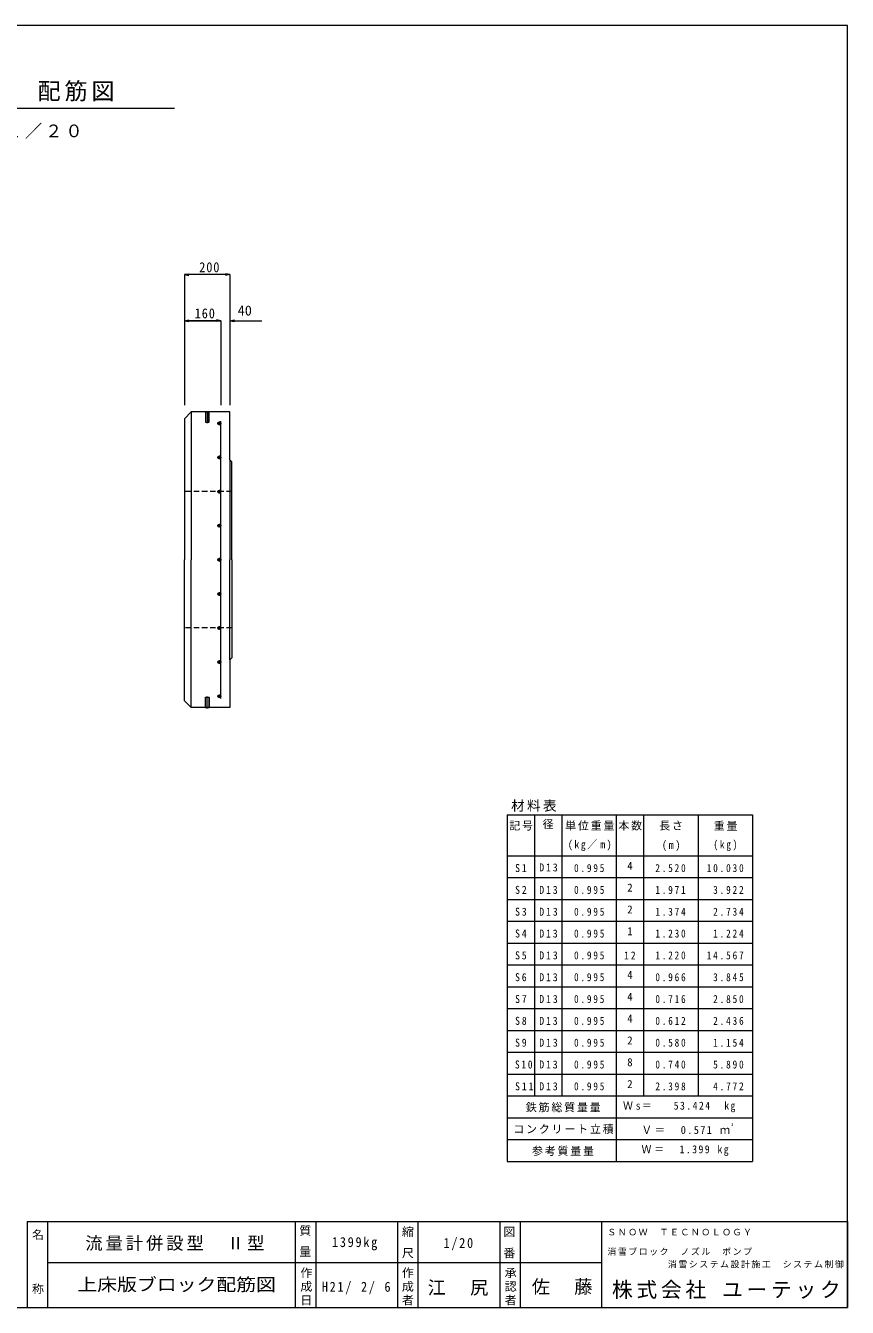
# Model space of a CAD drawing. Units: millimetres, scale not verified. Extents: x -3978 to 3978, y -2819 to 2819.
# Drawn here: x 362 to 3978, y -2819 to 2819 of the extents above; entities that cross this region are included whole.
import ezdxf
from ezdxf.enums import TextEntityAlignment as Align

# ---------------------------------------------------------------- set-up
doc = ezdxf.new("R2010")
doc.units = ezdxf.units.MM
doc.header["$LTSCALE"] = 20
doc.linetypes.add('CHAIN2', pattern=[12, 9, -1, 1, -1])
doc.linetypes.add('DASHED1', pattern=[1.8, 1.2, -0.6])
for name, color, linetype, lineweight in [('0-0_図面枠', 4, 'Continuous', 9), ('0-3_鉄筋', 7, 'Continuous', 9), ('0-6_鉄筋', 4, 'Continuous', 9), ('1-0', 7, 'Continuous', 9)]:
    doc.layers.add(name, color=color, linetype=linetype, lineweight=lineweight)
doc.styles.add('@ＭＳ ゴシック', font='')
doc.styles.add('ＭＳ ゴシック', font='')
doc.styles.get('@ＭＳ ゴシック').set_extended_font_data('@MS Gothic')
doc.styles.get('ＭＳ ゴシック').set_extended_font_data('MS Gothic')

msp = doc.modelspace()

# ---------------------------------------------------------------- linework, layer by layer
at = {"layer": '0-0_図面枠', "color": 3}
for p, q in [((1091, 1119.44), (1091, 469.44)), ((1261, 909.44), (1261, 469.44)), ((1270, 469.44), (1270, 900.44)), ((1091, -180.56), (1091, 469.44)), ((1261, 29.44), (1261, 469.44)), ((1270, 469.44), (1270, 38.44))]:
    msp.add_line(p, q, dxfattribs=at)
at = {"layer": '0-0_図面枠', "color": 7, "linetype": 'DASHED1'}
for p, q in [((1153, 1119.44), (1169, 1119.44)), ((1153, 1119.44), (1169, 1119.44)), ((1270, 769.44), (1061, 769.44)), ((1270, 169.44), (1061, 169.44)), ((1153, -180.56), (1169, -180.56)), ((1153, -180.56), (1169, -180.56))]:
    msp.add_line(p, q, dxfattribs=at)
at = {"layer": '0-0_図面枠'}
for p, q in [((1153, 1075.54), (1154.1, 1074.44)), ((1154.1, 1119.44), (1154.1, 1074.44)), ((1154.1, 1074.44), (1167.9, 1074.44)), ((1167.9, 1074.44), (1167.9, 1119.44)), ((1167.9, 1074.44), (1169, 1075.54)), ((1153, -136.66), (1154.1, -135.56)), ((1153, -180.56), (1153, -136.66)), ((1154.1, -135.56), (1167.9, -135.56)), ((1154.1, -180.56), (1154.1, -135.56)), ((1167.9, -135.56), (1169, -136.66)), ((1167.9, -135.56), (1167.9, -180.56)), ((1169, -136.66), (1169, -180.56)), ((1169, -180.56), (1153, -180.56))]:
    msp.add_line(p, q, dxfattribs=at)
at = {"layer": '0-0_図面枠', "linetype": 'CHAIN2'}
for p, q in [((1161, 1123.39), (1161, 1070.5)), ((1161, -184.5), (1161, -131.61))]:
    msp.add_line(p, q, dxfattribs=at)
at = {"layer": '0-0_図面枠', "color": 3}
for points in [[(1261, 1119.44), (1091, 1119.44), (1061, 1089.44), (1061, 469.44)], [(1270, 900.44), (1261, 909.44), (1261, 1119.44)], [(1261, -180.56), (1091, -180.56), (1061, -150.56), (1061, 469.44)], [(1270, 38.44), (1261, 29.44), (1261, -180.56)]]:
    msp.add_lwpolyline(points, dxfattribs=at)
at = {"layer": '0-0_図面枠'}
msp.add_lwpolyline([(1169, 1075.54), (1169, 1119.44), (1153, 1119.44), (1153, 1075.54)], dxfattribs=at)
at = {"layer": '0-3_鉄筋'}
for p, q in [((1208.75, 1072.48), (1217.54, 1063.7)), ((1209.62, 1073.74), (1218.79, 1064.56)), ((1210.74, 1074.74), (1219.8, 1065.68)), ((1212.11, 1075.49), (1220.54, 1067.06)), ((1213.82, 1075.91), (1220.96, 1068.76)), ((1216.1, 1075.74), (1220.8, 1071.05)), ((1208.01, 1068.98), (1214.04, 1062.96)), ((1208.17, 1070.94), (1216, 1063.12)), ((1209.21, 1065.66), (1210.72, 1064.15)), ((1208.01, 918.98), (1214.04, 912.96)), ((1208.17, 920.94), (1216, 913.12)), ((1208.75, 922.48), (1217.54, 913.7)), ((1209.21, 915.66), (1210.72, 914.15)), ((1209.62, 923.74), (1218.79, 914.56)), ((1210.74, 924.74), (1219.8, 915.68)), ((1212.11, 925.49), (1220.54, 917.06)), ((1213.82, 925.91), (1220.96, 918.76)), ((1216.1, 925.74), (1220.8, 921.05)), ((1208.01, 768.98), (1214.04, 762.96)), ((1208.17, 770.94), (1216, 763.12)), ((1208.75, 772.48), (1217.54, 763.7)), ((1209.21, 765.66), (1210.72, 764.15)), ((1209.62, 773.74), (1218.79, 764.56)), ((1210.74, 774.74), (1219.8, 765.68)), ((1212.11, 775.49), (1220.54, 767.06)), ((1213.82, 775.91), (1220.96, 768.76)), ((1216.1, 775.74), (1220.8, 771.05)), ((1208.17, 620.94), (1216, 613.12)), ((1208.75, 622.48), (1217.54, 613.7)), ((1209.62, 623.74), (1218.79, 614.56)), ((1210.74, 624.74), (1219.8, 615.68)), ((1212.11, 625.49), (1220.54, 617.06)), ((1213.82, 625.91), (1220.96, 618.76)), ((1216.1, 625.74), (1220.8, 621.05)), ((1208.01, 618.98), (1214.04, 612.96)), ((1209.21, 615.66), (1210.72, 614.15)), ((1208.01, 468.98), (1214.04, 462.96)), ((1208.17, 470.94), (1216, 463.12)), ((1208.75, 472.48), (1217.54, 463.7)), ((1209.21, 465.66), (1210.72, 464.15)), ((1209.62, 473.74), (1218.79, 464.56)), ((1210.74, 474.74), (1219.8, 465.68)), ((1212.11, 475.49), (1220.54, 467.06)), ((1213.82, 475.91), (1220.96, 468.76)), ((1216.1, 475.74), (1220.8, 471.05)), ((1208.01, 318.98), (1214.04, 312.96)), ((1208.17, 320.94), (1216, 313.12)), ((1208.75, 322.48), (1217.54, 313.7)), ((1209.21, 315.66), (1210.72, 314.15)), ((1209.62, 323.74), (1218.79, 314.56)), ((1210.74, 324.74), (1219.8, 315.68)), ((1212.11, 325.49), (1220.54, 317.06)), ((1213.82, 325.91), (1220.96, 318.76)), ((1216.1, 325.74), (1220.8, 321.05)), ((1208.17, 170.94), (1216, 163.12)), ((1208.75, 172.48), (1217.54, 163.7)), ((1209.62, 173.74), (1218.79, 164.56)), ((1210.74, 174.74), (1219.8, 165.68)), ((1212.11, 175.49), (1220.54, 167.06)), ((1213.82, 175.91), (1220.96, 168.76)), ((1216.1, 175.74), (1220.8, 171.05)), ((1208.01, 168.98), (1214.04, 162.96)), ((1209.21, 165.66), (1210.72, 164.15)), ((1208.01, 18.98), (1214.04, 12.96)), ((1208.17, 20.94), (1216, 13.12)), ((1208.75, 22.48), (1217.54, 13.7)), ((1209.21, 15.66), (1210.72, 14.15)), ((1209.62, 23.74), (1218.79, 14.56)), ((1210.74, 24.74), (1219.8, 15.68)), ((1212.11, 25.49), (1220.54, 17.06)), ((1213.82, 25.91), (1220.96, 18.76)), ((1216.1, 25.74), (1220.8, 21.05)), ((1208.01, -131.02), (1214.04, -137.04)), ((1208.17, -129.06), (1216, -136.88)), ((1208.75, -127.52), (1217.54, -136.3)), ((1209.21, -134.34), (1210.72, -135.85)), ((1209.62, -126.26), (1218.79, -135.44)), ((1210.74, -125.26), (1219.8, -134.32)), ((1212.11, -124.51), (1220.54, -132.94)), ((1213.82, -124.09), (1220.96, -131.24)), ((1216.1, -124.26), (1220.8, -128.95))]:
    msp.add_line(p, q, dxfattribs=at)
at = {"layer": '0-3_鉄筋', "color": 2}
msp.add_line((1221, -140.56), (1221, 1079.44), dxfattribs=at)
for centre in [(1214.5, 1069.44), (1214.5, 919.44), (1214.5, 769.44), (1214.5, 619.44), (1214.5, 469.44), (1214.5, 319.44), (1214.5, 169.44), (1214.5, 19.44), (1214.5, -130.56)]:
    msp.add_circle(centre, 6.5, dxfattribs=at)
at = {"layer": '0-6_鉄筋'}
for p, q in [((1061, 1723.5), (1080.69, 1726.97)), ((1261, 1723.5), (1061, 1723.5)), ((1061, 1723.5), (1080.69, 1720.02)), ((1061, 1723.5), (1061, 1520.54)), ((1261, 1723.5), (1241.3, 1726.97)), ((1261, 1723.5), (1241.3, 1720.02)), ((1261, 1723.5), (1261, 1520.54)), ((1061, 1520.54), (1080.69, 1524.01)), ((1221, 1520.54), (1201.3, 1524.01)), ((1221, 1520.54), (1201.3, 1524.01)), ((1261, 1520.54), (1280.69, 1524.01)), ((1061, 1520.54), (1221, 1520.54)), ((1061, 1520.54), (1080.69, 1517.06)), ((1061, 1520.54), (1061, 1149.27)), ((1221, 1520.54), (1081, 1520.54)), ((1221, 1520.54), (1201.3, 1517.06)), ((1221, 1520.54), (1201.3, 1517.06)), ((1221, 1520.54), (1221, 1149.27)), ((1261, 1520.54), (1401, 1520.54)), ((1261, 1520.54), (1280.69, 1517.06)), ((1261, 1520.54), (1261, 1149.27))]:
    msp.add_line(p, q, dxfattribs=at)
at = {"layer": '1-0', "color": 5}
for p, q in [((3978.45, 2818.65), (-3978.45, 2818.65)), ((3978.45, -2818.65), (3978.45, 2818.65)), ((-3978.45, -2818.65), (3978.45, -2818.65))]:
    msp.add_line(p, q, dxfattribs=at)
at = {"layer": '1-0'}
for p, q in [((-1006.29, 2455.59), (1016.54, 2455.59)), ((2601.5, -652.6), (2601.5, -1216.6)), ((2601.5, -652.6), (2601.5, -1888.6)), ((2721.5, -652.6), (2721.5, -1216.6)), ((2721.5, -652.6), (2721.5, -1888.6)), ((2961.5, -652.6), (2961.5, -2176.6)), ((3081.5, -652.6), (3081.5, -1120.6)), ((3081.5, -652.6), (3081.5, -1888.6)), ((3321.5, -652.6), (3321.5, -1216.6)), ((3321.5, -652.6), (3321.5, -1888.6)), ((2481.5, -832.6), (3561.5, -832.6)), ((2481.5, -928.6), (3561.5, -928.6)), ((2481.5, -1024.6), (3561.5, -1024.6)), ((2481.5, -1120.6), (3561.5, -1120.6)), ((2481.5, -1216.6), (3561.5, -1216.6)), ((2481.5, -1216.6), (3561.5, -1216.6)), ((2481.5, -1216.6), (3561.5, -1216.6)), ((2481.5, -1312.6), (3561.5, -1312.6)), ((2481.5, -1312.6), (3561.5, -1312.6)), ((2481.5, -1408.6), (3561.5, -1408.6)), ((2481.5, -1504.6), (3561.5, -1504.6)), ((2481.5, -1600.6), (3561.5, -1600.6)), ((2481.5, -1696.6), (3561.5, -1696.6)), ((2481.5, -1792.6), (3561.5, -1792.6)), ((2481.5, -1888.6), (3561.5, -1888.6)), ((2481.5, -1984.6), (3561.5, -1984.6)), ((2481.5, -2080.6), (3561.5, -2080.6))]:
    msp.add_line(p, q, dxfattribs=at)
at = {"layer": '1-0', "color": 3}
for p, q in [((2481.5, -652.6), (3561.5, -652.6)), ((2481.5, -652.6), (2481.5, -2176.6)), ((3561.5, -652.6), (3561.5, -2176.6)), ((2481.5, -2176.6), (3561.5, -2176.6))]:
    msp.add_line(p, q, dxfattribs=at)
at = {"layer": '1-0', "color": 2}
for p, q in [((368.45, -2440.65), (368.45, -2818.65)), ((368.45, -2440.65), (3978.45, -2440.65)), ((458.45, -2440.65), (458.45, -2818.65)), ((1548.45, -2440.65), (1548.45, -2818.65)), ((1638.45, -2440.65), (1638.45, -2818.65)), ((1998.45, -2440.65), (1998.45, -2818.65)), ((2088.45, -2440.65), (2088.45, -2818.65)), ((2448.45, -2440.65), (2448.45, -2818.65)), ((2538.45, -2440.65), (2538.45, -2818.65)), ((2898.45, -2818.65), (2898.45, -2440.65)), ((3978.45, -2440.65), (3978.45, -2818.65)), ((458.45, -2620.65), (1548.45, -2620.65)), ((1548.45, -2620.65), (2898.45, -2620.65)), ((468.45, -2818.65), (3978.45, -2818.65))]:
    msp.add_line(p, q, dxfattribs=at)

# ---------------------------------------------------------------- texts
at = {"layer": '0-6_鉄筋', "color": 7, "style": 'ＭＳ ゴシック', "width": 1.05}
msp.add_text('40', height=43.99, dxfattribs=at).set_placement((1294.97, 1530.54), align=Align.BOTTOM_LEFT)
at = {"layer": '0-6_鉄筋', "color": 7, "char_height": 43.99, "attachment_point": 7, "style": 'ＭＳ ゴシック'}
for s, insert in [('\\T1.15;\\W0.9;200', (1126, 1733.5)), ('\\T1.15;\\W0.9;160', (1106, 1530.54))]:
    msp.add_mtext(s, dxfattribs=dict(at, insert=insert))
at = {"layer": '1-0', "style": 'ＭＳ ゴシック'}
for s, height, p in [('径', 35.19, (2637.5, -721.6)), ('4', 35.19, (3009.5, -904.6)), ('2', 35.19, (3009.5, -1000.6)), ('2', 35.19, (3009.5, -1096.6)), ('1', 35.19, (3009.5, -1192.6)), ('4', 35.19, (3009.5, -1384.6)), ('4', 35.19, (3009.5, -1480.6)), ('4', 35.19, (3009.5, -1576.6)), ('2', 35.19, (3009.5, -1672.6)), ('8', 35.19, (3009.5, -1768.6)), ('2', 35.19, (3009.5, -1864.6)), ('３', 11.73, (3463.53, -2024.55))]:
    msp.add_text(s, height=height, dxfattribs=at).set_placement(p, align=Align.BOTTOM_LEFT)
at = {"layer": '1-0', "style": 'ＭＳ ゴシック', "width": 1.15}
msp.add_text('上床版ブロック配筋図', height=55.72, dxfattribs=at).set_placement((589.44, -2762.67), align=Align.BOTTOM_LEFT)
at = {"layer": '1-0', "attachment_point": 7, "style": 'ＭＳ ゴシック'}
for s, insert, char_height in [('\\T1.17;流量計併設型\u3000Ⅱ型\u3000配筋図', (-771.07, 2484.86), 74.29), ('\\T1.17;上床版ブロック\u3000Ｓ＝１／２０', (-620.22, 2321.29), 55.76), ('\\T1.17;材料表', (2498.3, -638.94), 43.99), ('\\T1.17;記号', (2490.5, -721.6), 35.19), ('\\T1.17;単位重量', (2736.5, -721.6), 35.19), ('\\T1.17;本数', (2970.5, -721.6), 35.19), ('\\T1.17;長さ', (3150.5, -721.6), 35.19), ('\\T1.17;重量', (3390.5, -721.6), 35.19), ('\\T1.32;\\W0.9;(kg／m)', (2748.5, -811.6), 35.19), ('\\T1.38;\\W0.9;(m)', (3162.5, -811.6), 35.19), ('\\T1.39;\\W0.85;(kg)', (3389, -811.6), 35.19), ('\\T1.37;\\W0.9;S1', (2516, -904.6), 35.19), ('\\T1.38;\\W0.9;D13', (2622.5, -901.79), 35.19), ('\\T1.39;\\W0.85;0.995', (2775.5, -904.6), 35.19), ('\\T1.39;\\W0.85;2.520', (3133.34, -904.6), 35.19), ('\\T1.4;\\W0.85;10.030', (3359.3, -904.6), 35.19), ('\\T1.37;\\W0.9;S2', (2516, -1000.6), 35.19), ('\\T1.38;\\W0.9;D13', (2622.5, -1000.6), 35.19), ('\\T1.39;\\W0.85;0.995', (2775.5, -1000.6), 35.19), ('\\T1.39;\\W0.85;1.971', (3133.34, -1000.6), 35.19), ('\\T1.4;\\W0.85;\\~3.922', (3359.3, -1000.6), 35.19), ('\\T1.37;\\W0.9;S3', (2516, -1096.6), 35.19), ('\\T1.38;\\W0.9;D13', (2622.5, -1096.6), 35.19), ('\\T1.39;\\W0.85;0.995', (2775.5, -1096.6), 35.19), ('\\T1.39;\\W0.85;1.374', (3133.34, -1096.6), 35.19), ('\\T1.4;\\W0.85;\\~2.734', (3359.3, -1096.6), 35.19), ('\\T1.37;\\W0.9;S4', (2516, -1192.6), 35.19), ('\\T1.38;\\W0.9;D13', (2622.5, -1192.6), 35.19), ('\\T1.39;\\W0.85;0.995', (2775.5, -1192.6), 35.19), ('\\T1.39;\\W0.85;1.230', (3133.34, -1192.6), 35.19), ('\\T1.4;\\W0.85;\\~1.224', (3359.3, -1192.6), 35.19), ('\\T1.37;\\W0.9;S5', (2516, -1288.6), 35.19), ('\\T1.38;\\W0.9;D13', (2622.5, -1288.6), 35.19), ('\\T1.39;\\W0.85;0.995', (2775.5, -1288.6), 35.19), ('\\T1.37;\\W0.9;12', (2995.46, -1288.6), 35.19), ('\\T1.39;\\W0.85;1.220', (3133.34, -1288.6), 35.19), ('\\T1.4;\\W0.85;14.567', (3359.3, -1288.6), 35.19), ('\\T1.37;\\W0.9;S6', (2516, -1384.6), 35.19), ('\\T1.38;\\W0.9;D13', (2622.5, -1384.6), 35.19), ('\\T1.39;\\W0.85;0.995', (2775.5, -1384.6), 35.19), ('\\T1.39;\\W0.85;0.966', (3133.34, -1384.6), 35.19), ('\\T1.4;\\W0.85;\\~3.845', (3359.3, -1384.6), 35.19), ('\\T1.37;\\W0.9;S7', (2516, -1480.6), 35.19), ('\\T1.38;\\W0.9;D13', (2622.5, -1480.6), 35.19), ('\\T1.39;\\W0.85;0.995', (2775.5, -1480.6), 35.19), ('\\T1.39;\\W0.85;0.716', (3133.34, -1480.6), 35.19), ('\\T1.4;\\W0.85;\\~2.850', (3359.3, -1480.6), 35.19), ('\\T1.37;\\W0.9;S8', (2516, -1576.6), 35.19), ('\\T1.38;\\W0.9;D13', (2622.5, -1576.6), 35.19), ('\\T1.39;\\W0.85;0.995', (2775.5, -1576.6), 35.19), ('\\T1.39;\\W0.85;0.612', (3133.34, -1576.6), 35.19), ('\\T1.4;\\W0.85;\\~2.436', (3359.3, -1576.6), 35.19), ('\\T1.37;\\W0.9;S9', (2516, -1672.6), 35.19), ('\\T1.38;\\W0.9;D13', (2622.5, -1672.6), 35.19), ('\\T1.39;\\W0.85;0.995', (2775.5, -1672.6), 35.19), ('\\T1.39;\\W0.85;0.580', (3133.34, -1672.6), 35.19), ('\\T1.4;\\W0.85;\\~1.154', (3359.3, -1672.6), 35.19), ('\\T1.39;\\W0.85;\\~S10', (2487.38, -1768.6), 35.19), ('\\T1.38;\\W0.9;D13', (2622.5, -1768.6), 35.19), ('\\T1.39;\\W0.85;0.995', (2775.5, -1768.6), 35.19), ('\\T1.39;\\W0.85;0.740', (3133.34, -1768.6), 35.19), ('\\T1.4;\\W0.85;\\~5.890', (3359.3, -1768.6), 35.19), ('\\T1.38;\\W0.9;S11', (2516, -1864.6), 35.19), ('\\T1.38;\\W0.9;D13', (2622.5, -1864.6), 35.19), ('\\T1.39;\\W0.85;0.995', (2775.5, -1864.6), 35.19), ('\\T1.39;\\W0.85;2.398', (3133.34, -1864.6), 35.19), ('\\T1.4;\\W0.85;\\~4.772', (3359.3, -1864.6), 35.19), ('\\T1.17;鉄筋総質量量', (2563.58, -1960.6), 35.19), ('\\T1.29;\\W0.9;Ｗs＝\u3000\\~53.424\u3000kg', (2991.11, -1960.6), 35.19), ('\\T1.17;コンクリート立積', (2508.5, -2056.6), 35.19), ('\\T1.26;\\W0.95;Ｖ＝\u30000.571\\~ｍ', (3072.63, -2056.6), 35.19), ('\\T1.17;参考質量量', (2590.58, -2152.6), 35.19), ('\\T1.29;\\W0.9;Ｗ＝\u30001.399\\~kg', (3072.63, -2152.6), 35.19), ('\\T1.17;ＳＮＯＷ\u3000ＴＥＣＮＯＬＯＧＹ', (2921.85, -2502.57), 28.04), ('\\T1.17;流量計併設型\u3000Ⅱ型', (624.6, -2570.81), 55.76), ('\\T1.28;\\W0.9;1399kg', (1710.3, -2567.86), 43.99), ('\\T1.28;\\W0.9;1/20', (2201.19, -2567.86), 43.99), ('\\T1.17;消雪ブロック\u3000ノズル\u3000ポンプ\u3000', (2922.42, -2590.76), 28.04), ('\\T1.17;消雪システム設計施工\u3000システム制御', (3188.61, -2646.37), 28.04), ('\\T1.28;\\W0.9;H21/\\~2/\\~6', (1665.3, -2760.68), 43.99), ('\\T1.17;江\u3000尻', (2131.03, -2767.39), 58.65), ('\\T1.17;佐\u3000藤', (2589.14, -2763.68), 58.65), ('\\T1.18;株式会社\\~ユーテック', (2942.43, -2781.55), 66.91)]:
    msp.add_mtext(s, dxfattribs=dict(at, insert=insert, char_height=char_height))
at = {"layer": '1-0', "attachment_point": 7, "rotation": 270, "style": '@ＭＳ ゴシック'}
for s, insert, char_height in [('\\T1.17;名\u3000\u3000\u3000称', (391.39, -2472.65), 37.39), ('\\T1.21;質\\~量', (1568.94, -2454.78), 37.39), ('\\T1.21;縮\\~尺', (2019.37, -2459.94), 37.68), ('\\T1.21;図\\~番', (2466.36, -2459.94), 37.68), ('\\T1.17;作成日', (1572.99, -2640.2), 37.68), ('\\T1.17;作成者', (2019.37, -2640.2), 37.68), ('\\T1.17;承認者', (2471.52, -2640.2), 37.68)]:
    msp.add_mtext(s, dxfattribs=dict(at, insert=insert, char_height=char_height))

doc.saveas('drawing.dxf')
